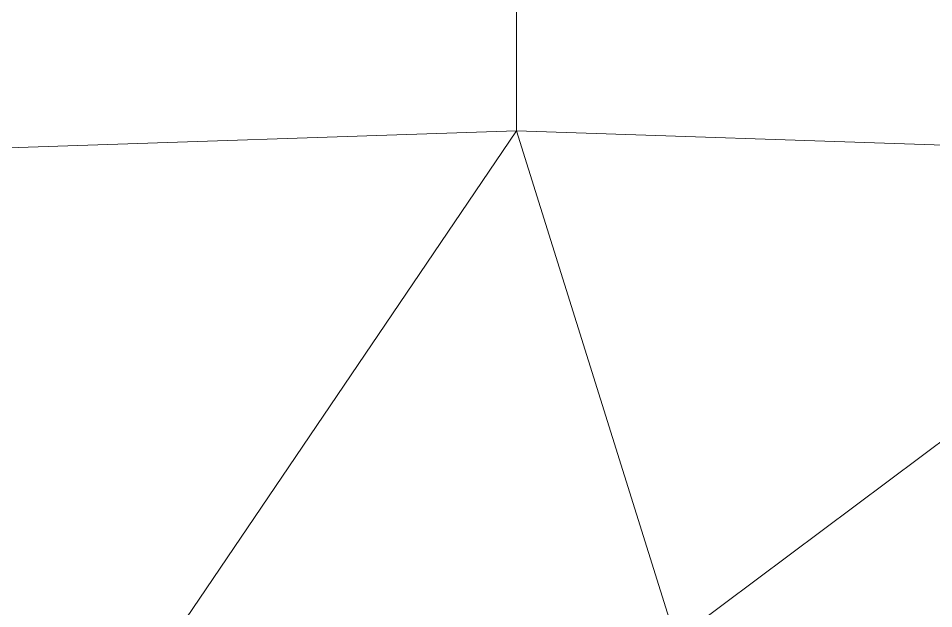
# Model space of a CAD drawing. Header units: inches. Extents: x 20461 to 27285, y -26063 to -19005.
# Drawn here: x 25502.484 to 25504.422, y -22401.894 to -22400.643 of the extents above; entities that cross this region are included whole.
import ezdxf

# ---------------------------------------------------------------- set-up
doc = ezdxf.new("R2010")
doc.units = ezdxf.units.IN
doc.header["$MEASUREMENT"] = 0
doc.layers.add('A-GENM', color=13, linetype='Continuous', lineweight=9)

# ---------------------------------------------------------------- blocks, each defined once
blk = doc.blocks.new('Drinking_Fountain-Haws_Corporation-Wall_Mounted_1119-1119-2447-1119-2447 - Drinking_Fountain-Haws_Corporation-Wall_Mounted_1119-1119-2447-300512 - 184570-300653-Site Plan - Phase 1')
at = {"layer": 'A-GENM'}
for p, q in [((8.0005, 30.1796), (8.0005, 29.4296)), ((6.2954, 29.3725), (8.0005, 29.4296)), ((7.0835, 28.0761), (8.0005, 29.4296)), ((9.7027, 29.3725), (8.0005, 29.4296)), ((8.3374, 28.3515), (8.0005, 29.4296)), ((9.7027, 29.3725), (8.3374, 28.3515))]:
    blk.add_line(p, q, dxfattribs=at)
blk = doc.blocks.new('Locker Rooms_MASTER_ifc-1-Site Plan - Phase 1')
at = {"lineweight": 9}
blk.add_blockref('Drinking_Fountain-Haws_Corporation-Wall_Mounted_1119-1119-2447-1119-2447 - Drinking_Fountain-Haws_Corporation-Wall_Mounted_1119-1119-2447-300512 - 184570-300653-Site Plan - Phase 1', (25495.5386, -22430.3109), dxfattribs=at)

msp = doc.modelspace()

# ---------------------------------------------------------------- block references
at = {"lineweight": 5}
msp.add_blockref('Locker Rooms_MASTER_ifc-1-Site Plan - Phase 1', (0, 0), dxfattribs=at)

doc.saveas('drawing.dxf')
